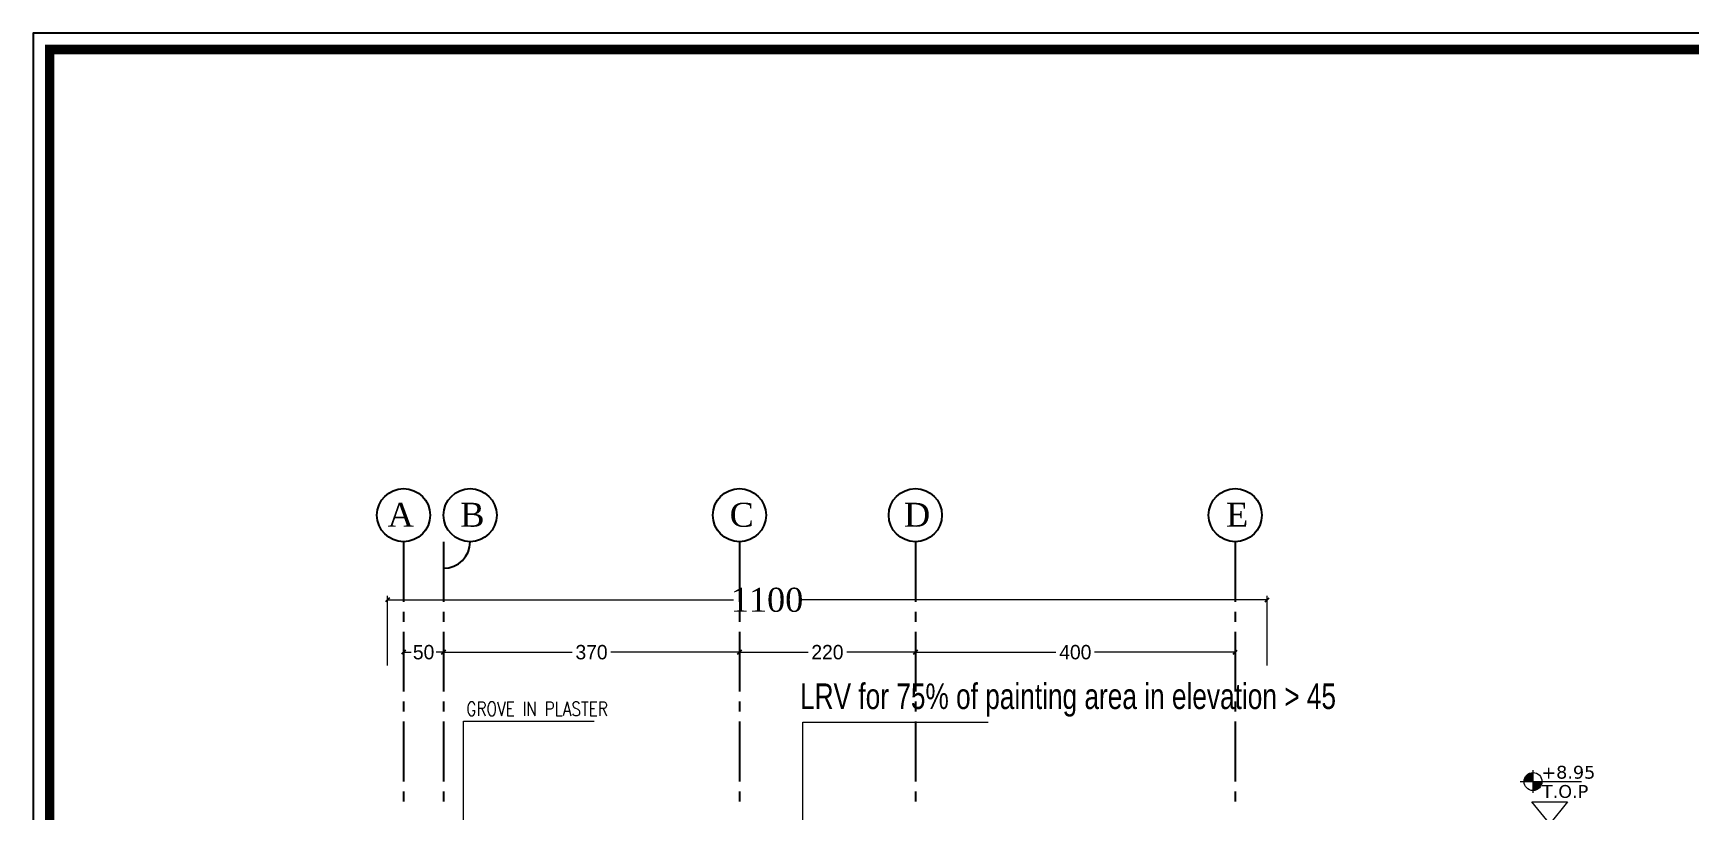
# Model space of a CAD drawing. Header units: centimetres. Extents: x 7997 to 116674, y 1017 to 13844.
# Drawn here: x 55436 to 57507, y 9801 to 10772 of the extents above; entities that cross this region are included whole.
import ezdxf

# ---------------------------------------------------------------- set-up
doc = ezdxf.new("R2010")
doc.units = ezdxf.units.CM
doc.header["$LTSCALE"] = 200
doc.header["$PDMODE"] = 2
doc.linetypes.add('CENTER2', pattern=[1.125, 0.75, -0.125, 0.125, -0.125])
doc.linetypes.add('DASHED2', pattern=[0.375, 0.25, -0.125])
for name, color, linetype in [('AXIS', 9, 'CENTER2'), ('COL', 1, 'Continuous'), ('DIM', 11, 'Continuous'), ('GRID', 9, 'DASHED2')]:
    doc.layers.add(name, color=color, linetype=linetype)
for name, color, linetype, lineweight in [('HA', 251, 'Continuous', 0), ('HAT', 8, 'Continuous', 9), ('TEXT', 6, 'Continuous', 18)]:
    doc.layers.add(name, color=color, linetype=linetype, lineweight=lineweight)
doc.styles.add('ROMANS', font='romans.shx', dxfattribs={"width": 0.8})
doc.styles.add('sheet notes', font='verdana.ttf')
doc.styles.add('STYLE1', font='times.ttf')
doc.styles.add('SWISS', font='swisscl.ttf')
doc.styles.add('T1', font='times.ttf')
doc.styles.add('T2', font='')
doc.styles.get('T2').set_extended_font_data('Elisia')
doc.dimstyles.new('NORMAL', dxfattribs={"dimtxt": 18, "dimasz": 5, "dimexe": 5, "dimexo": 5, "dimgap": 1, "dimtad": 0, "dimdec": 0, "dimdsep": 46, "dimtxsty": 'T2', "dimblk1": 'OBLIQUE', "dimblk2": 'OBLIQUE', "dimsah": 1, "dimcen": 0.09, "dimclrd": 4, "dimclre": 4, "dimclrt": 6, "dimadec": 0, "dimazin": 0, "dimtfac": 1, "dimtdec": 0, "dimtofl": 0, "dimtmove": 1, "dimatfit": 2, "dimldrblk": 'OPEN30', "dimfxl": 0, "dimtolj": 1, "dimtzin": 0, "dimlwd": 5, "dimlwe": 5, "dimarcsym": 0})

# ---------------------------------------------------------------- blocks, each defined once
blk = doc.blocks.new('_OBLIQUE')
at = {"color": 0, "linetype": 'ByBlock'}
blk.add_line((-0.5, -0.5), (0.5, 0.5), dxfattribs=at)
blk = doc.blocks.new('DOT')
at = {"color": 0, "linetype": 'ByBlock'}
blk.add_line((-0.5, 0), (-1, 0), dxfattribs=at)
at = {"color": 0, "linetype": 'ByBlock', "const_width": 0.5}
blk.add_lwpolyline([(-0.25, 0, 1), (0.25, 0, 1)], format="xyb", close=True, dxfattribs=at)
blk = doc.blocks.new('SDF')
at = {"layer": 'TEXT'}
h = blk.add_hatch(color=256, dxfattribs=at)
h.paths.add_polyline_path([(0, 0), (-11.2, 0, -0.414214), (0, 11.3)])
h.paths.add_polyline_path([(0, 0), (11.2, 0, -0.414214), (0, -11.2)])
for p, q in [((-16.1, 0), (60.5, 0)), ((0, -14.2), (0, 14.2))]:
    blk.add_line(p, q, dxfattribs=at)
blk.add_circle((0, 0), 11.2, dxfattribs=at)
blk = doc.blocks.new('*D1135')
at = {"layer": 'Defpoints', "color": 0, "transparency": 16777216}
for p in [(55899.3, 9997.7), (55949.3, 9997.7), (55949.3, 9997.7)]:
    blk.add_point(p, dxfattribs=at)
at = {"layer": 'DIM', "color": 4, "lineweight": 5, "transparency": 16777216}
for p, q in [((55899.3, 9997.7), (55908.7, 9997.7)), ((55949.3, 9997.7), (55939.8, 9997.7))]:
    blk.add_line(p, q, dxfattribs=at)
at = {"layer": 'DIM', "color": 4, "lineweight": 5, "transparency": 16777216, "xscale": 5, "yscale": 5, "zscale": 5, "rotation": 180}
blk.add_blockref('_OBLIQUE', (55899.3, 9997.7), dxfattribs=at)
at = {"layer": 'DIM', "color": 4, "lineweight": 5, "transparency": 16777216, "xscale": 5, "yscale": 5, "zscale": 5}
blk.add_blockref('_OBLIQUE', (55949.3, 9997.7), dxfattribs=at)
at = {"layer": 'DIM', "color": 6, "transparency": 16777216, "insert": (55924.3, 9997.7), "char_height": 18, "attachment_point": 5, "style": 'T2'}
blk.add_mtext('\\A1;50', dxfattribs=at)
blk = doc.blocks.new('_Open30')
at = {"color": 0, "linetype": 'ByBlock', "lineweight": -2}
for p, q in [((-1, 0.27), (0, 0)), ((0, 0), (-1, -0.27)), ((0, 0), (-1, 0))]:
    blk.add_line(p, q, dxfattribs=at)
blk = doc.blocks.new('*D1132')
at = {"layer": 'Defpoints', "color": 0, "transparency": 16777216}
for p in [(55949.3, 9997.7), (56319.3, 9997.7), (56319.3, 9997.7)]:
    blk.add_point(p, dxfattribs=at)
at = {"layer": 'DIM', "color": 4, "lineweight": 5, "transparency": 16777216}
for p, q in [((55949.3, 9997.7), (56110.1, 9997.7)), ((56319.3, 9997.7), (56158.4, 9997.7))]:
    blk.add_line(p, q, dxfattribs=at)
at = {"layer": 'DIM', "color": 4, "lineweight": 5, "transparency": 16777216, "xscale": 5, "yscale": 5, "zscale": 5, "rotation": 180}
blk.add_blockref('_OBLIQUE', (55949.3, 9997.7), dxfattribs=at)
at = {"layer": 'DIM', "color": 4, "lineweight": 5, "transparency": 16777216, "xscale": 5, "yscale": 5, "zscale": 5}
blk.add_blockref('_OBLIQUE', (56319.3, 9997.7), dxfattribs=at)
at = {"layer": 'DIM', "color": 6, "transparency": 16777216, "insert": (56134.3, 9997.7), "char_height": 18, "attachment_point": 5, "style": 'T2'}
blk.add_mtext('\\A1;370', dxfattribs=at)
blk = doc.blocks.new('*D1133')
at = {"layer": 'Defpoints', "color": 0, "transparency": 16777216}
for p in [(56319.3, 9997.7), (56539.3, 9997.7), (56539.3, 9997.7)]:
    blk.add_point(p, dxfattribs=at)
at = {"layer": 'DIM', "color": 4, "lineweight": 5, "transparency": 16777216}
for p, q in [((56319.3, 9997.7), (56405.1, 9997.7)), ((56539.3, 9997.7), (56453.4, 9997.7))]:
    blk.add_line(p, q, dxfattribs=at)
at = {"layer": 'DIM', "color": 4, "lineweight": 5, "transparency": 16777216, "xscale": 5, "yscale": 5, "zscale": 5, "rotation": 180}
blk.add_blockref('_OBLIQUE', (56319.3, 9997.7), dxfattribs=at)
at = {"layer": 'DIM', "color": 4, "lineweight": 5, "transparency": 16777216, "xscale": 5, "yscale": 5, "zscale": 5}
blk.add_blockref('_OBLIQUE', (56539.3, 9997.7), dxfattribs=at)
at = {"layer": 'DIM', "color": 6, "transparency": 16777216, "insert": (56429.3, 9997.7), "char_height": 18, "attachment_point": 5, "style": 'T2'}
blk.add_mtext('\\A1;220', dxfattribs=at)
blk = doc.blocks.new('*D1134')
at = {"layer": 'Defpoints', "color": 0, "transparency": 16777216}
for p in [(56539.3, 9997.7), (56939.3, 9997.7), (56939.3, 9997.7)]:
    blk.add_point(p, dxfattribs=at)
at = {"layer": 'DIM', "color": 4, "lineweight": 5, "transparency": 16777216}
for p, q in [((56539.3, 9997.7), (56715.1, 9997.7)), ((56939.3, 9997.7), (56763.4, 9997.7))]:
    blk.add_line(p, q, dxfattribs=at)
at = {"layer": 'DIM', "color": 4, "lineweight": 5, "transparency": 16777216, "xscale": 5, "yscale": 5, "zscale": 5, "rotation": 180}
blk.add_blockref('_OBLIQUE', (56539.3, 9997.7), dxfattribs=at)
at = {"layer": 'DIM', "color": 4, "lineweight": 5, "transparency": 16777216, "xscale": 5, "yscale": 5, "zscale": 5}
blk.add_blockref('_OBLIQUE', (56939.3, 9997.7), dxfattribs=at)
at = {"layer": 'DIM', "color": 6, "transparency": 16777216, "insert": (56739.3, 9997.7), "char_height": 18, "attachment_point": 5, "style": 'T2'}
blk.add_mtext('\\A1;400', dxfattribs=at)
blk = doc.blocks.new('*D1131')
at = {"layer": 'Defpoints', "color": 0, "transparency": 16777216}
for p in [(56979.3, 10063.1), (55879.3, 9976.2), (56979.3, 9976.2)]:
    blk.add_point(p, dxfattribs=at)
at = {"layer": 'DIM', "color": 4, "lineweight": 5, "transparency": 16777216}
for p, q in [((55879.3, 9981.2), (55879.3, 10068.1)), ((56979.3, 9981.2), (56979.3, 10068.1)), ((55879.3, 10063.1), (56311.9, 10063.1)), ((56979.3, 10063.1), (56395.7, 10063.1))]:
    blk.add_line(p, q, dxfattribs=at)
at = {"layer": 'DIM', "color": 4, "lineweight": 5, "transparency": 16777216, "xscale": 5, "yscale": 5, "zscale": 5, "rotation": 180}
blk.add_blockref('_OBLIQUE', (55879.3, 10063.1), dxfattribs=at)
at = {"layer": 'DIM', "color": 4, "lineweight": 5, "transparency": 16777216, "xscale": 5, "yscale": 5, "zscale": 5}
blk.add_blockref('_OBLIQUE', (56979.3, 10063.1), dxfattribs=at)
at = {"layer": 'DIM', "color": 6, "transparency": 16777216, "insert": (56353.8, 10063.1), "char_height": 30, "attachment_point": 5, "style": 'T1'}
blk.add_mtext('\\A1;1100', dxfattribs=at)
blk = doc.blocks.new('08-TITLE SHEET-selattin', base_point=(45714.8, -203081.4))
at = {"color": 0}
blk.add_lwpolyline([(51244.8, -203081.4), (45714.8, -203081.4), (45714.8, -206921.4), (51244.8, -206921.4)], close=True, dxfattribs=at)
at = {"color": 0, "linetype": 'ByBlock', "const_width": 17}
blk.add_lwpolyline([(45744.3, -206891.9), (51215.3, -206891.9), (51215.3, -203110.8), (45744.3, -203110.8)], close=True, dxfattribs=at)
at = {"layer": 'HA', "ltscale": 1.2}
blk.add_lwpolyline([(45714.8, -203081.4), (51244.8, -203081.4), (51244.8, -206921.4), (45714.8, -206921.4)], close=True, dxfattribs=at)

msp = doc.modelspace()

# ---------------------------------------------------------------- linework, layer by layer
at = {"linetype": 'Continuous'}
msp.add_lwpolyline([(55435.9724, 8084.0841), (59306.9724, 8084.0841), (59306.9724, 10772.0841), (55435.9724, 10772.0841)], close=True, dxfattribs=at)
at = {"layer": 'AXIS', "ltscale": 0.5}
for p, q in [((55899.2517, 10135.8952), (55899.2517, 9801.6938)), ((55949.2517, 10135.8952), (55949.2517, 9801.6938)), ((56319.2517, 10135.8952), (56319.2517, 9801.6938)), ((56539.2517, 10135.8952), (56539.2517, 9801.6938)), ((56939.2517, 10135.8952), (56939.2517, 9801.6938))]:
    msp.add_line(p, q, dxfattribs=at)
at = {"layer": 'GRID', "linetype": 'Continuous', "ltscale": 150}
for centre in [(55899.2517, 10169.1345), (55982.4911, 10169.1345), (56319.2517, 10169.1345), (56539.2517, 10169.1345), (56939.2517, 10169.1345)]:
    msp.add_circle(centre, 33.2394, dxfattribs=at)
msp.add_arc((55949.2517, 10135.8952), 33.2394, 270, 0, dxfattribs=at)
at = {"layer": 'HAT'}
msp.add_lwpolyline([(57310.3316, 9810.4821), (57354.9425, 9810.4821), (57332.6371, 9783.1685)], close=True, dxfattribs=at)

# ---------------------------------------------------------------- block references
at = {"layer": 'DIM', "color": 0, "linetype": 'Continuous', "xscale": 0.7000000000000026, "yscale": 0.7000000000000026, "zscale": 0.7000000000000026}
msp.add_blockref('08-TITLE SHEET-selattin', (55435.9724, 10772.0841), dxfattribs=at)
at = {"layer": 'DIM'}
msp.add_blockref('SDF', (57311.6526, 9835.9466), dxfattribs=at)

# ---------------------------------------------------------------- texts
at = {"layer": 'DIM', "color": 7, "linetype": 'ByBlock', "style": 'STYLE1'}
for s, p in [('A', (55879.3189, 10154.6371)), ('B', (55970.1973, 10154.6371)), ('C', (56307.0301, 10154.6371)), ('D', (56525.1024, 10154.6371)), ('E', (56927.8371, 10154.6371))]:
    msp.add_text(s, height=30, dxfattribs=at).set_placement(p)
at = {"layer": 'TEXT', "linetype": 'Continuous', "style": 'SWISS'}
msp.add_text('LRV for 75%%% of painting area in elevation > 45', height=32, dxfattribs=at).set_placement((56395.1006, 9926.6711))
at = {"layer": 'TEXT', "style": 'ROMANS', "width": 0.8}
msp.add_text('GROVE IN PLASTER', height=17.5, dxfattribs=at).set_placement((55977.768, 9917.9868))
at = {"layer": 'TEXT', "style": 'sheet notes'}
for s, p in [('+8.95', (57322.15, 9839.5815)), ('T.O.P', (57322.8154, 9815.5695))]:
    msp.add_text(s, height=16.03652, dxfattribs=at).set_placement(p)

# ---------------------------------------------------------------- dimensions: what is measured, and where the dimension line sits
at = {"layer": 'DIM'}
dim = msp.add_linear_dim(base=(56979.2517, 10063.101), p1=(55879.2517, 9976.2314), p2=(56979.2517, 9976.2314), dimstyle='NORMAL', override={"dimtxt": 30, "dimtxsty": 'T1'}, dxfattribs=at)
dim.commit()
dim.dimension.update_dxf_attribs({"geometry": '*D1131', "text_midpoint": (56353.8158, 10063.101), "dimtype": 160})
for base, p1, p2, picture, middle in [((55949.2517, 9997.6776), (55899.2517, 9997.6776), (55949.2517, 9997.6776), '*D1135', (55924.2517, 9997.6776)), ((56319.2517, 9997.6776), (55949.2517, 9997.6776), (56319.2517, 9997.6776), '*D1132', (56134.2517, 9997.6776)), ((56539.2517, 9997.6776), (56319.2517, 9997.6776), (56539.2517, 9997.6776), '*D1133', (56429.2517, 9997.6776)), ((56939.2517, 9997.6776), (56539.2517, 9997.6776), (56939.2517, 9997.6776), '*D1134', (56739.2517, 9997.6776))]:
    dim = msp.add_linear_dim(base=base, p1=p1, p2=p2, dimstyle='NORMAL', dxfattribs=at)
    dim.commit()
    dim.dimension.update_dxf_attribs({"geometry": picture, "text_midpoint": middle})

# ---------------------------------------------------------------- leaders
at = {"layer": 'COL', "ltscale": 1.5}
for points, override in [([(55974.2517, 9542.8638), (55974.2517, 9911.6652), (56137.4307, 9911.6652)], {"dimasz": 10, "dimldrblk": 'DOT'}), ([(55974.2517, 9188.0491), (55974.2517, 9911.6652), (56137.4307, 9911.6652)], {"dimasz": 10, "dimldrblk": 'DOT'}), ([(55974.2517, 8983.0491), (55974.2517, 9911.6652), (56137.4307, 9911.6652)], {"dimasz": 10, "dimldrblk": 'DOT'}), ([(55974.2517, 9403.1685), (55974.2517, 9911.6652), (56137.4307, 9911.6652)], {"dimasz": 10, "dimldrblk": 'DOT'}), ([(56398.6625, 9692.589), (56398.6625, 9910.395), (56630.4141, 9910.395)], {"dimasz": 10, "dimgap": 1, "dimtad": 0, "dimldrblk": 'DOT'})]:
    msp.add_leader(points, dimstyle='NORMAL', override=override, dxfattribs=at)

doc.saveas('drawing.dxf')
